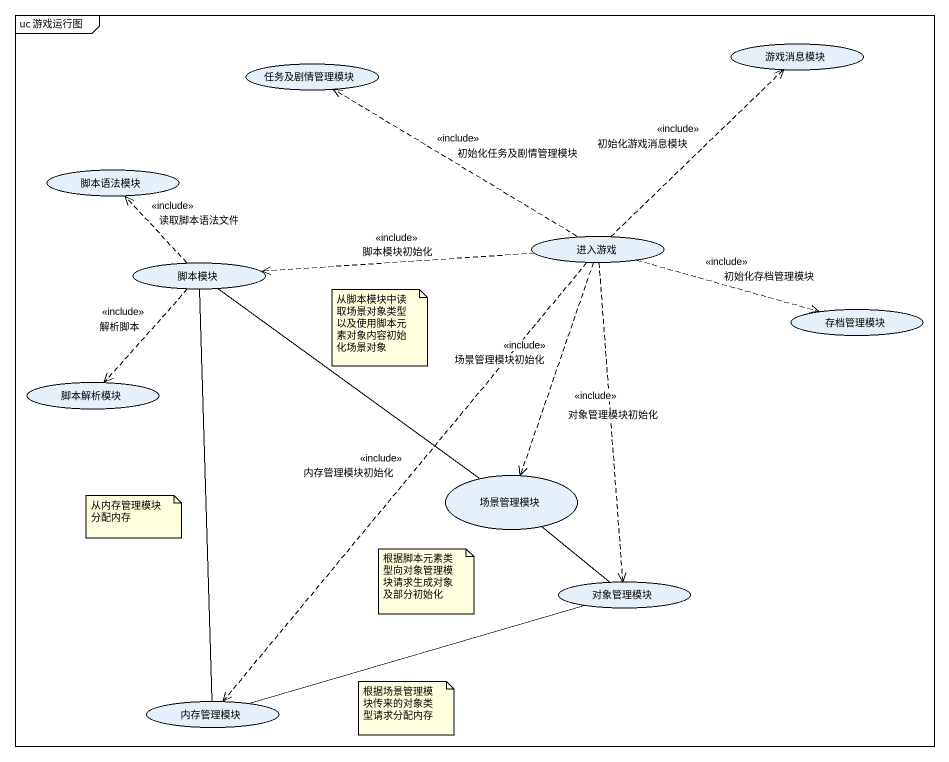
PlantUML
@startuml
mainframe uc 游戏运行图
usecase 游戏消息模块
usecase 任务及剧情管理模块
usecase 脚本语法模块
usecase 脚本模块
usecase 进入游戏
usecase 存档管理模块
usecase 脚本解析模块
usecase 场景管理模块
usecase 对象管理模块
usecase 内存管理模块
脚本模块 .up.> 脚本语法模块 : <<include>>\n读取脚本语法文件
脚本模块 ..> 脚本解析模块 : <<include>>\n解析脚本
脚本模块 -- 内存管理模块
进入游戏 .up.> 游戏消息模块 : <<include>>\n初始化游戏消息模块
进入游戏 .up.> 任务及剧情管理模块 : <<include>>\n初始化任务及剧情管理模块
进入游戏 .left.> 脚本模块 : <<include>>\n脚本模块初始化
进入游戏 .right.> 存档管理模块 : <<include>>\n初始化存档管理模块
进入游戏 ..> 场景管理模块 : <<include>>\n场景管理模块初始化
进入游戏 ..> 对象管理模块 : <<include>>\n对象管理模块初始化
进入游戏 ..> 内存管理模块 : <<include>>\n内存管理模块初始化
场景管理模块 -up- 脚本模块
场景管理模块 -- 对象管理模块
对象管理模块 -left- 内存管理模块
note as N1
  从脚本模块中读取场景对象类型以及使用脚本元素对象内容初始化场景对象
end note
note as N2
  从内存管理模块分配内存
end note
note as N3
  根据脚本元素类型向对象管理模块请求生成对象及部分初始化
end note
note as N4
  根据场景管理模块传来的对象类型请求分配内存
end note
@enduml
